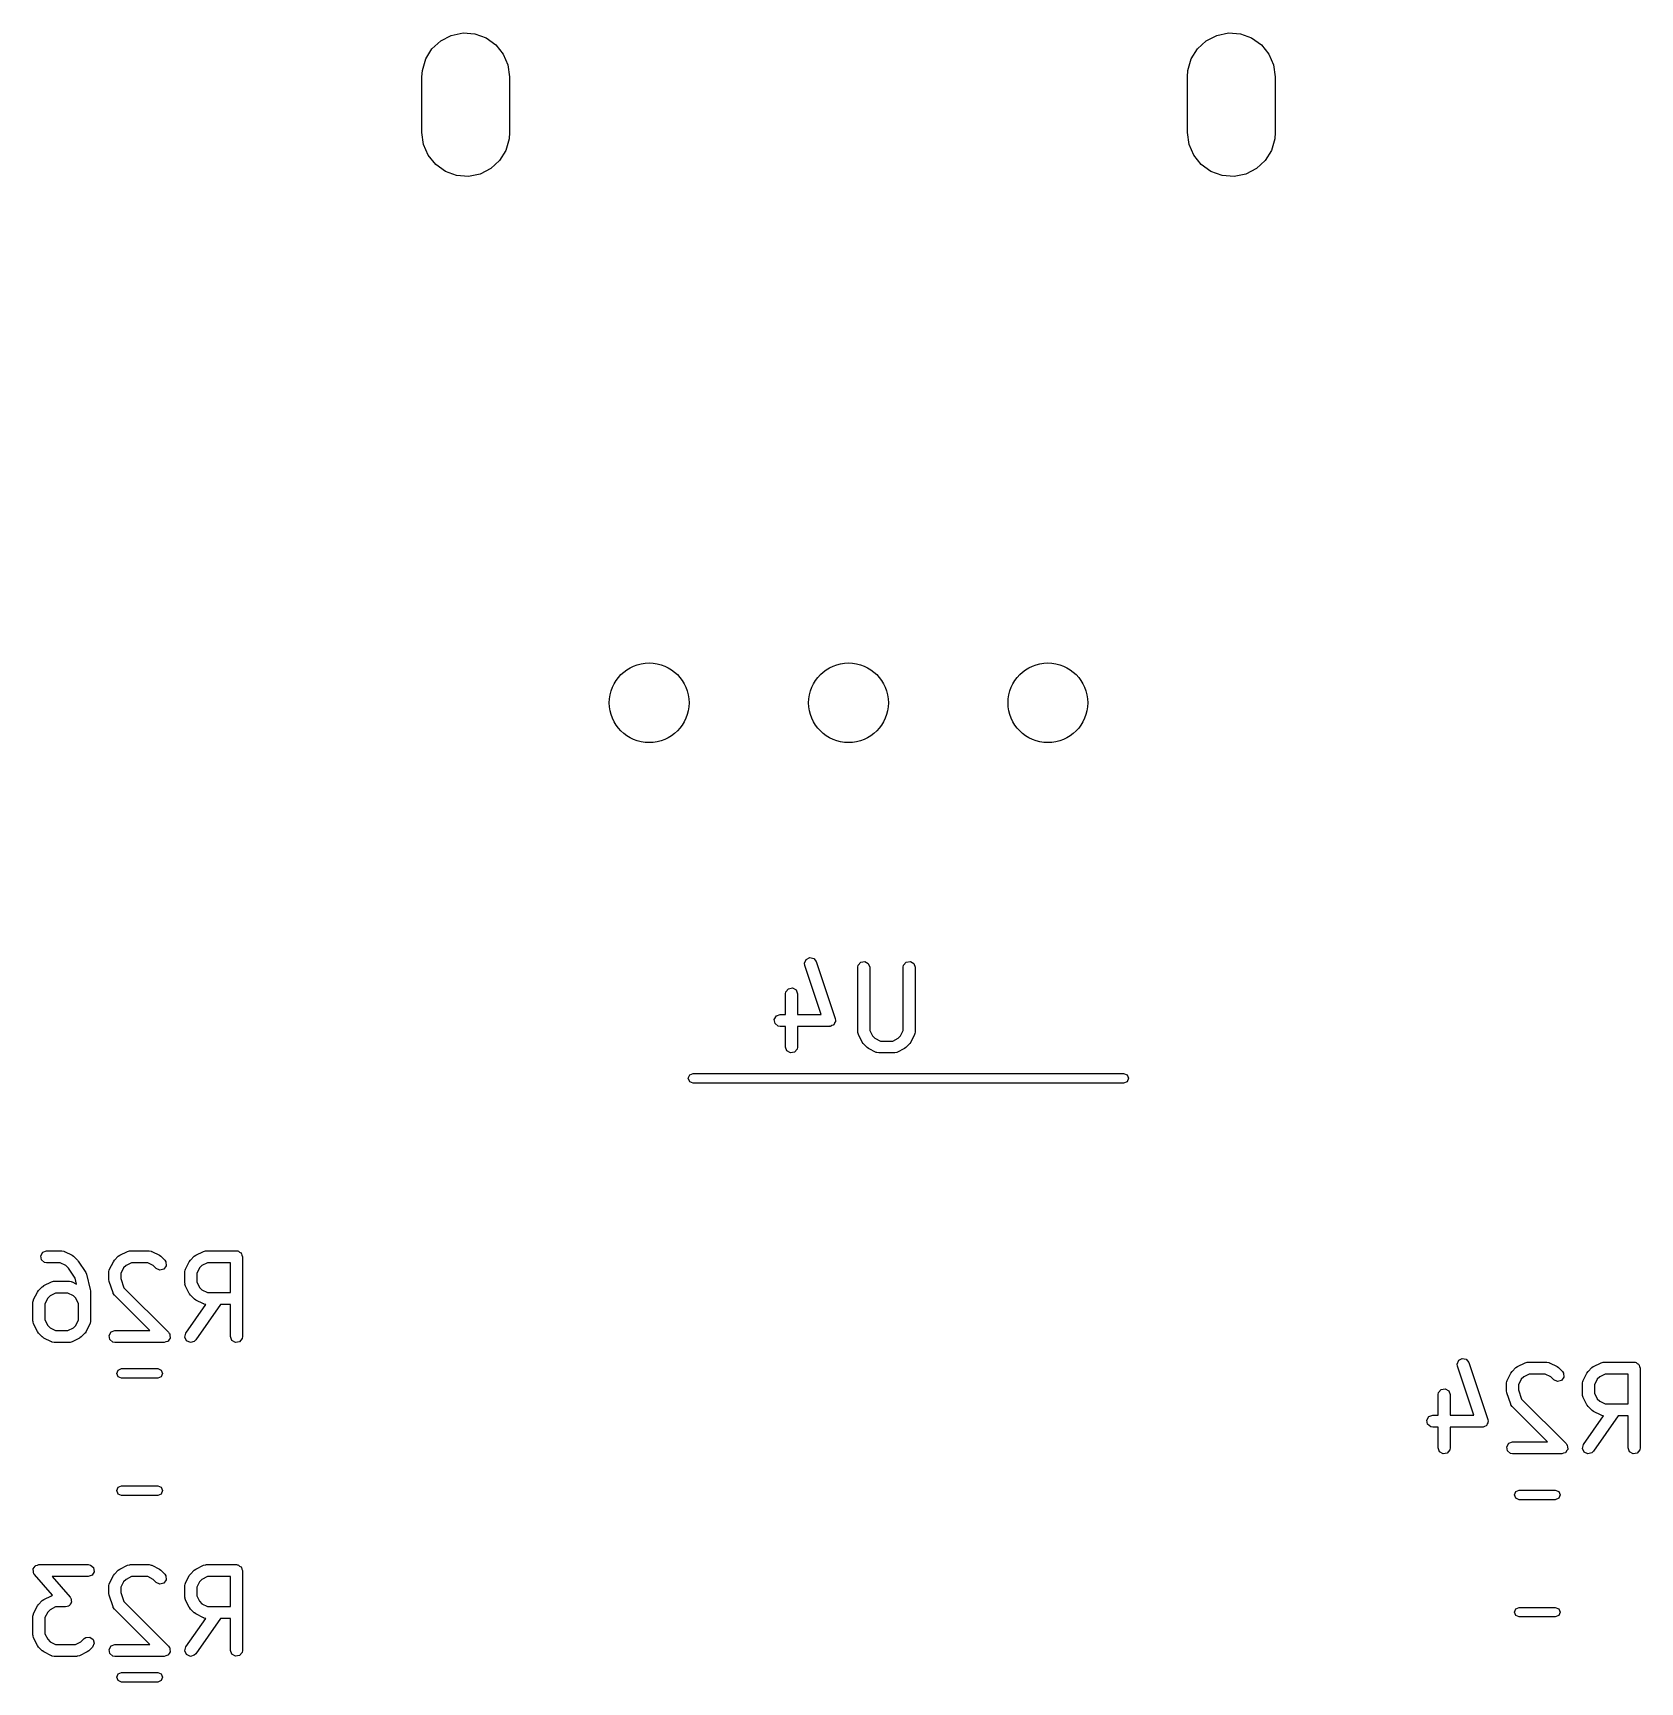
# Model space of a CAD drawing. Extents: x 84 to 124, y -233 to -38.
# Drawn here: x 93.91 to 114.06, y -58.64 to -37.97 of the extents above; entities that cross this region are included whole.
import ezdxf

# ---------------------------------------------------------------- set-up
doc = ezdxf.new("R2010")
doc.units = 0
doc.layers.add('BLACK', color=7, linetype='CONTINUOUS')

msp = doc.modelspace()

# ---------------------------------------------------------------- linework, layer by layer
at = {"layer": 'BLACK', "linetype": 'CONTINUOUS'}
for p, q in [((99.0261, -38.0634), (99.1591, -37.9956)), ((99.1591, -37.9956), (99.3055, -37.9661)), ((99.3055, -37.9661), (99.4544, -37.977)), ((99.4544, -37.977), (99.5948, -38.0276)), ((99.5948, -38.0276), (99.7165, -38.1141)), ((108.626, -38.0634), (108.759, -37.9956)), ((108.759, -37.9956), (108.905, -37.9661)), ((108.905, -37.9661), (109.054, -37.977)), ((109.054, -37.977), (109.195, -38.0276)), ((109.195, -38.0276), (109.317, -38.1141)), ((98.8375, -38.2913), (98.9162, -38.1644)), ((98.9162, -38.1644), (99.0261, -38.0634)), ((99.7165, -38.1141), (99.8104, -38.2301)), ((99.8104, -38.2301), (99.8697, -38.3671)), ((108.438, -38.2913), (108.516, -38.1644)), ((108.516, -38.1644), (108.626, -38.0634)), ((109.317, -38.1141), (109.41, -38.2301)), ((109.41, -38.2301), (109.47, -38.3671)), ((98.79, -38.515), (98.7959, -38.4347)), ((98.7959, -38.4347), (98.8375, -38.2913)), ((99.8697, -38.3671), (99.89, -38.515)), ((108.39, -38.515), (108.396, -38.4347)), ((108.396, -38.4347), (108.438, -38.2913)), ((109.47, -38.3671), (109.49, -38.515)), ((98.79, -39.215), (98.79, -38.515)), ((99.89, -38.515), (99.89, -39.215)), ((108.39, -39.215), (108.39, -38.515)), ((109.49, -38.515), (109.49, -39.215)), ((98.8103, -39.3629), (98.79, -39.215)), ((99.89, -39.215), (99.8841, -39.2953)), ((108.41, -39.3629), (108.39, -39.215)), ((109.49, -39.215), (109.484, -39.2953)), ((98.8695, -39.4999), (98.8103, -39.3629)), ((99.8424, -39.4387), (99.7638, -39.5656)), ((99.8841, -39.2953), (99.8424, -39.4387)), ((108.47, -39.4999), (108.41, -39.3629)), ((109.442, -39.4387), (109.364, -39.5656)), ((109.484, -39.2953), (109.442, -39.4387)), ((98.9635, -39.6159), (98.8695, -39.4999)), ((99.0852, -39.7024), (98.9635, -39.6159)), ((99.6539, -39.6666), (99.5209, -39.7344)), ((99.7638, -39.5656), (99.6539, -39.6666)), ((108.563, -39.6159), (108.47, -39.4999)), ((108.685, -39.7024), (108.563, -39.6159)), ((109.254, -39.6666), (109.121, -39.7344)), ((109.364, -39.5656), (109.254, -39.6666)), ((99.2256, -39.753), (99.0852, -39.7024)), ((99.3745, -39.7639), (99.2256, -39.753)), ((99.5209, -39.7344), (99.3745, -39.7639)), ((108.826, -39.753), (108.685, -39.7024)), ((108.975, -39.7639), (108.826, -39.753)), ((109.121, -39.7344), (108.975, -39.7639)), ((103.589, -49.6317), (103.608, -49.584)), ((103.608, -49.584), (103.653, -49.5596)), ((103.653, -49.5596), (103.703, -49.5699)), ((103.703, -49.5699), (103.735, -49.61)), ((103.735, -49.61), (103.973, -50.3243)), ((104.26, -49.6557), (104.293, -49.6164)), ((104.293, -49.6164), (104.343, -49.6075)), ((104.343, -49.6075), (104.388, -49.6332)), ((104.831, -49.6557), (104.864, -49.6164)), ((104.864, -49.6164), (104.915, -49.6075)), ((104.915, -49.6075), (104.959, -49.6332)), ((103.593, -49.6575), (103.589, -49.6317)), ((103.798, -50.273), (103.593, -49.6575)), ((104.255, -49.6814), (104.26, -49.6557)), ((104.255, -50.4909), (104.255, -49.6814)), ((104.388, -49.6332), (104.405, -49.6814)), ((104.405, -49.6814), (104.405, -50.4732)), ((104.827, -49.6814), (104.831, -49.6557)), ((104.827, -50.4732), (104.827, -49.6814)), ((104.959, -49.6332), (104.977, -49.6814)), ((104.977, -49.6814), (104.977, -50.4909)), ((103.351, -50.0147), (103.355, -49.9891)), ((103.351, -50.273), (103.351, -50.0147)), ((103.355, -49.9891), (103.388, -49.9498)), ((103.388, -49.9498), (103.439, -49.9409)), ((103.439, -49.9409), (103.483, -49.9665)), ((103.483, -49.9665), (103.501, -50.0147)), ((103.501, -50.0147), (103.501, -50.273)), ((103.209, -50.335), (103.235, -50.2906)), ((103.218, -50.3855), (103.209, -50.335)), ((103.257, -50.4185), (103.218, -50.3855)), ((103.235, -50.2906), (103.283, -50.273)), ((103.283, -50.423), (103.257, -50.4185)), ((103.283, -50.273), (103.351, -50.273)), ((103.351, -50.423), (103.283, -50.423)), ((103.351, -50.6814), (103.351, -50.423)), ((103.501, -50.273), (103.798, -50.273)), ((103.902, -50.423), (103.501, -50.423)), ((103.501, -50.423), (103.501, -50.6814)), ((103.907, -50.4211), (103.902, -50.423)), ((103.913, -50.4222), (103.907, -50.4211)), ((103.931, -50.4125), (103.913, -50.4222)), ((103.95, -50.4055), (103.931, -50.4125)), ((103.953, -50.4005), (103.95, -50.4055)), ((103.958, -50.3978), (103.953, -50.4005)), ((103.966, -50.3788), (103.958, -50.3978)), ((103.976, -50.3611), (103.966, -50.3788)), ((103.973, -50.3243), (103.977, -50.3501)), ((103.977, -50.3501), (103.975, -50.3554)), ((103.975, -50.3554), (103.976, -50.3611)), ((104.257, -50.4951), (104.255, -50.4909)), ((104.256, -50.4995), (104.257, -50.4951)), ((104.263, -50.5244), (104.256, -50.4995)), ((104.311, -50.6197), (104.263, -50.5244)), ((104.312, -50.6208), (104.311, -50.6197)), ((104.325, -50.6392), (104.312, -50.6208)), ((104.373, -50.6868), (104.325, -50.6392)), ((104.405, -50.4732), (104.44, -50.5417)), ((104.44, -50.5417), (104.47, -50.5721)), ((104.47, -50.5721), (104.539, -50.6064)), ((104.539, -50.6064), (104.694, -50.6064)), ((104.694, -50.6064), (104.762, -50.5721)), ((104.762, -50.5721), (104.793, -50.5417)), ((104.793, -50.5417), (104.827, -50.4732)), ((104.907, -50.6392), (104.86, -50.6868)), ((104.908, -50.6377), (104.907, -50.6392)), ((104.921, -50.6197), (104.908, -50.6377)), ((104.969, -50.5244), (104.921, -50.6197)), ((104.972, -50.5166), (104.969, -50.52)), ((104.969, -50.52), (104.969, -50.5244)), ((104.977, -50.4909), (104.972, -50.5166)), ((103.368, -50.7296), (103.351, -50.6814)), ((103.413, -50.7552), (103.368, -50.7296)), ((103.463, -50.7463), (103.413, -50.7552)), ((103.496, -50.707), (103.463, -50.7463)), ((103.501, -50.6814), (103.496, -50.707)), ((104.374, -50.6875), (104.373, -50.6868)), ((104.392, -50.7008), (104.374, -50.6875)), ((104.487, -50.7485), (104.392, -50.7008)), ((104.492, -50.749), (104.487, -50.7485)), ((104.495, -50.7519), (104.492, -50.749)), ((104.521, -50.7564), (104.495, -50.7519)), ((104.711, -50.7564), (104.521, -50.7564)), ((104.716, -50.7548), (104.711, -50.7564)), ((104.72, -50.7559), (104.716, -50.7548)), ((104.745, -50.7485), (104.72, -50.7559)), ((104.84, -50.7008), (104.745, -50.7485)), ((104.841, -50.6997), (104.84, -50.7008)), ((104.86, -50.6868), (104.841, -50.6997)), ((102.13, -51.074), (102.148, -51.0316)), ((102.148, -51.1164), (102.13, -51.074)), ((102.148, -51.0316), (102.19, -51.014)), ((102.19, -51.014), (107.59, -51.014)), ((107.59, -51.014), (107.632, -51.0316)), ((107.632, -51.0316), (107.65, -51.074)), ((107.65, -51.074), (107.632, -51.1164)), ((102.19, -51.134), (102.148, -51.1164)), ((107.59, -51.134), (102.19, -51.134)), ((107.632, -51.1164), (107.59, -51.134)), ((94.0095, -53.2984), (94.0351, -53.2539)), ((94.0184, -53.3489), (94.0095, -53.2984)), ((94.0577, -53.3819), (94.0184, -53.3489)), ((94.0351, -53.2539), (94.0833, -53.2364)), ((94.0833, -53.2364), (94.2738, -53.2364)), ((94.2738, -53.2364), (94.2995, -53.2409)), ((94.2995, -53.2409), (94.3029, -53.2438)), ((94.3029, -53.2438), (94.3074, -53.2443)), ((94.3074, -53.2443), (94.4026, -53.2919)), ((94.4026, -53.2919), (94.4206, -53.3053)), ((94.4206, -53.3053), (94.4221, -53.306)), ((94.4221, -53.306), (94.4697, -53.3536)), ((94.9351, -53.3536), (94.9827, -53.306)), ((94.9827, -53.306), (95.001, -53.2931)), ((95.001, -53.2931), (95.0022, -53.2919)), ((95.0022, -53.2919), (95.0974, -53.2443)), ((95.0974, -53.2443), (95.1224, -53.2369)), ((95.1224, -53.2369), (95.1267, -53.2379)), ((95.1267, -53.2379), (95.131, -53.2364)), ((95.131, -53.2364), (95.369, -53.2364)), ((95.369, -53.2364), (95.3947, -53.2409)), ((95.3947, -53.2409), (95.3981, -53.2438)), ((95.3981, -53.2438), (95.4026, -53.2443)), ((95.4026, -53.2443), (95.4978, -53.2919)), ((95.4978, -53.2919), (95.5158, -53.3053)), ((95.5158, -53.3053), (95.5173, -53.306)), ((95.5173, -53.306), (95.5649, -53.3536)), ((95.8874, -53.3536), (95.9351, -53.306)), ((95.9351, -53.306), (95.9534, -53.2931)), ((95.9534, -53.2931), (95.9546, -53.2919)), ((95.9546, -53.2919), (96.0498, -53.2443)), ((96.0498, -53.2443), (96.0748, -53.2369)), ((96.0748, -53.2369), (96.0791, -53.2379)), ((96.0791, -53.2379), (96.0833, -53.2364)), ((96.0833, -53.2364), (96.4643, -53.2364)), ((96.4643, -53.2364), (96.474, -53.2381)), ((96.474, -53.2381), (96.4773, -53.2375)), ((96.4773, -53.2375), (96.4802, -53.2392)), ((96.4802, -53.2392), (96.4899, -53.2409)), ((96.4899, -53.2409), (96.5049, -53.2534)), ((96.5049, -53.2534), (96.5217, -53.2632)), ((96.5217, -53.2632), (96.5241, -53.2695)), ((96.5241, -53.2695), (96.5292, -53.2739)), ((96.5292, -53.2739), (96.5326, -53.2931)), ((96.5326, -53.2931), (96.5393, -53.3114)), ((96.5393, -53.3114), (96.5393, -54.3114)), ((94.0833, -53.3864), (94.0577, -53.3819)), ((94.2561, -53.3864), (94.0833, -53.3864)), ((94.3246, -53.4206), (94.2561, -53.3864)), ((94.3584, -53.4544), (94.3246, -53.4206)), ((94.4423, -53.5803), (94.3584, -53.4544)), ((94.4697, -53.3536), (94.4763, -53.3629)), ((94.4763, -53.3629), (94.4791, -53.365)), ((94.4791, -53.365), (94.5743, -53.5079)), ((94.5743, -53.5079), (94.5844, -53.5309)), ((94.5844, -53.5309), (94.5847, -53.5313)), ((94.5847, -53.5313), (94.6323, -53.7218)), ((94.8655, -53.5019), (94.87, -53.4762)), ((94.8655, -53.5971), (94.8655, -53.5019)), ((94.87, -53.4762), (94.8729, -53.4728)), ((94.8729, -53.4728), (94.8734, -53.4683)), ((94.8734, -53.4683), (94.921, -53.3731)), ((94.921, -53.3731), (94.9344, -53.3551)), ((94.9344, -53.3551), (94.9351, -53.3536)), ((95.0497, -53.451), (95.0155, -53.5196)), ((95.0155, -53.5196), (95.0155, -53.5849)), ((95.0801, -53.4206), (95.0497, -53.451)), ((95.1487, -53.3864), (95.0801, -53.4206)), ((95.3513, -53.3864), (95.1487, -53.3864)), ((95.4199, -53.4206), (95.3513, -53.3864)), ((95.4589, -53.4597), (95.4199, -53.4206)), ((95.5054, -53.4813), (95.4589, -53.4597)), ((95.5549, -53.4681), (95.5054, -53.4813)), ((95.5843, -53.426), (95.5549, -53.4681)), ((95.5649, -53.3536), (95.5799, -53.3749)), ((95.5799, -53.3749), (95.5843, -53.426)), ((95.8179, -53.5019), (95.8224, -53.4762)), ((95.8179, -53.6447), (95.8179, -53.5019)), ((95.8224, -53.4762), (95.8253, -53.4728)), ((95.8253, -53.4728), (95.8258, -53.4683)), ((95.8258, -53.4683), (95.8734, -53.3731)), ((95.8734, -53.3731), (95.8868, -53.3551)), ((95.8868, -53.3551), (95.8874, -53.3536)), ((96.0021, -53.451), (95.9679, -53.5196)), ((95.9679, -53.5196), (95.9679, -53.627)), ((96.0325, -53.4206), (96.0021, -53.451)), ((96.101, -53.3864), (96.0325, -53.4206)), ((96.3893, -53.3864), (96.101, -53.3864)), ((96.3893, -53.7602), (96.3893, -53.3864)), ((93.921, -53.8493), (93.9686, -53.754)), ((93.9686, -53.754), (93.982, -53.736)), ((93.982, -53.736), (93.9827, -53.7345)), ((93.9827, -53.7345), (94.0303, -53.6869)), ((94.0303, -53.6869), (94.0487, -53.6741)), ((94.0487, -53.6741), (94.0498, -53.6729)), ((94.0498, -53.6729), (94.145, -53.6253)), ((94.145, -53.6253), (94.17, -53.6178)), ((94.17, -53.6178), (94.1744, -53.6189)), ((94.1744, -53.6189), (94.1786, -53.6173)), ((94.1786, -53.6173), (94.369, -53.6173)), ((94.369, -53.6173), (94.3947, -53.6219)), ((94.3947, -53.6219), (94.3981, -53.6247)), ((94.3981, -53.6247), (94.4026, -53.6253)), ((94.4026, -53.6253), (94.4608, -53.6544)), ((94.4608, -53.6544), (94.4423, -53.5803)), ((94.6323, -53.7218), (94.6333, -53.7367)), ((94.6333, -53.7367), (94.6345, -53.74)), ((94.6345, -53.74), (94.6345, -54.1209)), ((94.866, -53.5986), (94.8655, -53.5971)), ((94.8693, -53.6208), (94.866, -53.5986)), ((94.9169, -53.7637), (94.8693, -53.6208)), ((95.0155, -53.5849), (95.0536, -53.6994)), ((95.0536, -53.6994), (95.6126, -54.2583)), ((95.8194, -53.6489), (95.8179, -53.6447)), ((95.8183, -53.6533), (95.8194, -53.6489)), ((95.8258, -53.6783), (95.8183, -53.6533)), ((95.8734, -53.7735), (95.8258, -53.6783)), ((95.9679, -53.627), (96.0021, -53.6955)), ((96.0021, -53.6955), (96.0325, -53.7259)), ((96.0325, -53.7259), (96.101, -53.7602)), ((96.101, -53.7602), (96.3893, -53.7602)), ((93.9131, -53.8828), (93.9176, -53.8572)), ((93.9131, -54.1209), (93.9131, -53.8828)), ((93.9176, -53.8572), (93.9205, -53.8537)), ((93.9205, -53.8537), (93.921, -53.8493)), ((94.0974, -53.832), (94.0631, -53.9005)), ((94.0631, -53.9005), (94.0631, -54.1032)), ((94.1278, -53.8016), (94.0974, -53.832)), ((94.1963, -53.7673), (94.1278, -53.8016)), ((94.3513, -53.7673), (94.1963, -53.7673)), ((94.4199, -53.8016), (94.3513, -53.7673)), ((94.4503, -53.832), (94.4199, -53.8016)), ((94.4845, -53.9005), (94.4503, -53.832)), ((94.4845, -54.1032), (94.4845, -53.9005)), ((94.9197, -53.7672), (94.9169, -53.7637)), ((94.9201, -53.7716), (94.9197, -53.7672)), ((94.9351, -53.793), (94.9201, -53.7716)), ((95.3785, -54.2364), (94.9351, -53.793)), ((95.8314, -54.2684), (96.0823, -53.91)), ((95.8746, -53.7746), (95.8734, -53.7735)), ((95.8874, -53.793), (95.8746, -53.7746)), ((95.9351, -53.8406), (95.8874, -53.793)), ((95.9365, -53.8413), (95.9351, -53.8406)), ((95.9546, -53.8547), (95.9365, -53.8413)), ((96.2652, -53.9102), (95.9543, -54.3544)), ((96.0498, -53.9023), (95.9546, -53.8547)), ((96.0542, -53.9028), (96.0498, -53.9023)), ((96.0577, -53.9057), (96.0542, -53.9028)), ((96.0823, -53.91), (96.0577, -53.9057)), ((96.3893, -53.9102), (96.2652, -53.9102)), ((96.3893, -54.3114), (96.3893, -53.9102)), ((93.9146, -54.1251), (93.9131, -54.1209)), ((93.9136, -54.1295), (93.9146, -54.1251)), ((93.921, -54.1544), (93.9136, -54.1295)), ((93.9686, -54.2497), (93.921, -54.1544)), ((94.0631, -54.1032), (94.0974, -54.1717)), ((94.0974, -54.1717), (94.1278, -54.2021)), ((94.4199, -54.2021), (94.4503, -54.1717)), ((94.4503, -54.1717), (94.4845, -54.1032)), ((94.6266, -54.1544), (94.579, -54.2497)), ((94.6271, -54.15), (94.6266, -54.1544)), ((94.63, -54.1466), (94.6271, -54.15)), ((94.6345, -54.1209), (94.63, -54.1466)), ((93.9698, -54.2508), (93.9686, -54.2497)), ((93.9827, -54.2692), (93.9698, -54.2508)), ((94.0303, -54.3168), (93.9827, -54.2692)), ((94.0318, -54.3175), (94.0303, -54.3168)), ((94.0498, -54.3308), (94.0318, -54.3175)), ((94.145, -54.3785), (94.0498, -54.3308)), ((94.1278, -54.2021), (94.1963, -54.2364)), ((94.1495, -54.379), (94.145, -54.3785)), ((94.1529, -54.3819), (94.1495, -54.379)), ((94.1786, -54.3864), (94.1529, -54.3819)), ((94.1963, -54.2364), (94.3513, -54.2364)), ((94.3513, -54.2364), (94.4199, -54.2021)), ((94.4026, -54.3785), (94.3776, -54.3859)), ((94.4978, -54.3308), (94.4026, -54.3785)), ((94.499, -54.3297), (94.4978, -54.3308)), ((94.5173, -54.3168), (94.499, -54.3297)), ((94.5649, -54.2692), (94.5173, -54.3168)), ((94.5656, -54.2677), (94.5649, -54.2692)), ((94.579, -54.2497), (94.5656, -54.2677)), ((94.8666, -54.2984), (94.8923, -54.2539)), ((94.8755, -54.3489), (94.8666, -54.2984)), ((94.9148, -54.3819), (94.8755, -54.3489)), ((94.8923, -54.2539), (94.9405, -54.2364)), ((94.9405, -54.3864), (94.9148, -54.3819)), ((94.9405, -54.2364), (95.3785, -54.2364)), ((95.5807, -54.3787), (95.5595, -54.3864)), ((95.6025, -54.3728), (95.5807, -54.3787)), ((95.6045, -54.37), (95.6025, -54.3728)), ((95.6077, -54.3688), (95.6045, -54.37)), ((95.619, -54.3493), (95.6077, -54.3688)), ((95.6126, -54.2583), (95.6219, -54.2718)), ((95.632, -54.3308), (95.619, -54.3493)), ((95.6219, -54.2718), (95.6245, -54.2739)), ((95.6245, -54.2739), (95.6248, -54.2759)), ((95.6248, -54.2759), (95.6275, -54.2797)), ((95.6275, -54.2797), (95.6295, -54.3022)), ((95.6295, -54.3022), (95.6334, -54.3244)), ((95.6334, -54.3244), (95.6317, -54.3274)), ((95.6317, -54.3274), (95.632, -54.3308)), ((95.8181, -54.3179), (95.8314, -54.2684)), ((95.8398, -54.3644), (95.8181, -54.3179)), ((95.8863, -54.3861), (95.8398, -54.3644)), ((95.9359, -54.3728), (95.8863, -54.3861)), ((95.9543, -54.3544), (95.9359, -54.3728)), ((96.4068, -54.3596), (96.3893, -54.3114)), ((96.4513, -54.3852), (96.4068, -54.3596)), ((96.5018, -54.3763), (96.4513, -54.3852)), ((96.5348, -54.337), (96.5018, -54.3763)), ((96.5393, -54.3114), (96.5348, -54.337)), ((94.369, -54.3864), (94.1786, -54.3864)), ((94.3733, -54.3848), (94.369, -54.3864)), ((94.3776, -54.3859), (94.3733, -54.3848)), ((95.5595, -54.3864), (94.9405, -54.3864)), ((111.791, -54.61), (111.836, -54.5856)), ((111.836, -54.5856), (111.887, -54.5959)), ((94.9629, -54.774), (94.9805, -54.7316)), ((94.9805, -54.8164), (94.9629, -54.774)), ((94.9805, -54.7316), (95.0229, -54.714)), ((95.0229, -54.714), (95.4771, -54.714)), ((95.4771, -54.714), (95.5195, -54.7316)), ((95.5195, -54.7316), (95.5371, -54.774)), ((95.5371, -54.774), (95.5195, -54.8164)), ((111.772, -54.6577), (111.791, -54.61)), ((111.776, -54.6835), (111.772, -54.6577)), ((111.981, -55.299), (111.776, -54.6835)), ((111.887, -54.5959), (111.919, -54.636)), ((111.919, -54.636), (112.157, -55.3503)), ((112.399, -54.8643), (112.447, -54.7691)), ((112.447, -54.7691), (112.46, -54.7511)), ((112.46, -54.7511), (112.461, -54.7496)), ((112.461, -54.7496), (112.509, -54.702)), ((112.509, -54.702), (112.527, -54.6891)), ((112.527, -54.6891), (112.528, -54.6879)), ((112.528, -54.6879), (112.623, -54.6403)), ((112.675, -54.7824), (112.606, -54.8166)), ((112.623, -54.6403), (112.648, -54.6329)), ((112.648, -54.6329), (112.653, -54.6339)), ((112.653, -54.6339), (112.657, -54.6324)), ((112.657, -54.6324), (112.895, -54.6324)), ((112.877, -54.7824), (112.675, -54.7824)), ((112.946, -54.8166), (112.877, -54.7824)), ((112.895, -54.6324), (112.921, -54.6369)), ((112.921, -54.6369), (112.924, -54.6398)), ((112.924, -54.6398), (112.929, -54.6403)), ((112.929, -54.6403), (113.024, -54.6879)), ((113.024, -54.6879), (113.042, -54.7013)), ((113.042, -54.7013), (113.043, -54.702)), ((113.043, -54.702), (113.091, -54.7496)), ((113.091, -54.7496), (113.106, -54.7709)), ((113.106, -54.7709), (113.11, -54.822)), ((113.352, -54.8643), (113.399, -54.7691)), ((113.399, -54.7691), (113.413, -54.7511)), ((113.413, -54.7496), (113.461, -54.702)), ((113.413, -54.7511), (113.413, -54.7496)), ((113.461, -54.702), (113.479, -54.6891)), ((113.479, -54.6891), (113.481, -54.6879)), ((113.481, -54.6879), (113.576, -54.6403)), ((113.627, -54.7824), (113.559, -54.8166)), ((113.576, -54.6403), (113.601, -54.6329)), ((113.601, -54.6329), (113.605, -54.6339)), ((113.605, -54.6339), (113.609, -54.6324)), ((113.609, -54.6324), (113.99, -54.6324)), ((113.915, -54.7824), (113.627, -54.7824)), ((113.915, -55.1562), (113.915, -54.7824)), ((113.99, -54.6324), (114, -54.6341)), ((114, -54.6341), (114.003, -54.6335)), ((114.003, -54.6335), (114.006, -54.6352)), ((114.006, -54.6352), (114.016, -54.6369)), ((114.016, -54.6369), (114.031, -54.6494)), ((114.031, -54.6494), (114.048, -54.6592)), ((114.048, -54.6592), (114.05, -54.6655)), ((114.05, -54.6655), (114.055, -54.6699)), ((114.055, -54.6699), (114.059, -54.6891)), ((114.059, -54.6891), (114.065, -54.7074)), ((114.065, -54.7074), (114.065, -55.7074)), ((95.0229, -54.834), (94.9805, -54.8164)), ((95.4771, -54.834), (95.0229, -54.834)), ((95.5195, -54.8164), (95.4771, -54.834)), ((111.539, -55.0151), (111.572, -54.9758)), ((111.572, -54.9758), (111.622, -54.9669)), ((111.622, -54.9669), (111.667, -54.9925)), ((111.667, -54.9925), (111.684, -55.0407)), ((112.391, -54.8979), (112.396, -54.8722)), ((112.391, -54.9931), (112.391, -54.8979)), ((112.392, -54.9946), (112.391, -54.9931)), ((112.395, -55.0168), (112.392, -54.9946)), ((112.396, -54.8722), (112.399, -54.8688)), ((112.399, -54.8688), (112.399, -54.8643)), ((112.576, -54.847), (112.541, -54.9156)), ((112.541, -54.9156), (112.541, -54.9809)), ((112.541, -54.9809), (112.58, -55.0954)), ((112.606, -54.8166), (112.576, -54.847)), ((112.985, -54.8557), (112.946, -54.8166)), ((113.031, -54.8773), (112.985, -54.8557)), ((113.081, -54.8641), (113.031, -54.8773)), ((113.11, -54.822), (113.081, -54.8641)), ((113.344, -54.8979), (113.348, -54.8722)), ((113.344, -55.0407), (113.344, -54.8979)), ((113.348, -54.8722), (113.351, -54.8688)), ((113.351, -54.8688), (113.352, -54.8643)), ((113.528, -54.847), (113.494, -54.9156)), ((113.494, -54.9156), (113.494, -55.023)), ((113.559, -54.8166), (113.528, -54.847)), ((111.534, -55.0407), (111.539, -55.0151)), ((111.534, -55.299), (111.534, -55.0407)), ((111.684, -55.0407), (111.684, -55.299)), ((112.443, -55.1597), (112.395, -55.0168)), ((112.446, -55.1632), (112.443, -55.1597)), ((112.446, -55.1676), (112.446, -55.1632)), ((112.461, -55.189), (112.446, -55.1676)), ((112.904, -55.6324), (112.461, -55.189)), ((112.58, -55.0954), (113.139, -55.6543)), ((113.345, -55.0449), (113.344, -55.0407)), ((113.344, -55.0493), (113.345, -55.0449)), ((113.352, -55.0743), (113.344, -55.0493)), ((113.399, -55.1695), (113.352, -55.0743)), ((113.401, -55.1706), (113.399, -55.1695)), ((113.413, -55.189), (113.401, -55.1706)), ((113.461, -55.2366), (113.413, -55.189)), ((113.494, -55.023), (113.528, -55.0915)), ((113.528, -55.0915), (113.559, -55.1219)), ((113.559, -55.1219), (113.627, -55.1562)), ((113.627, -55.1562), (113.915, -55.1562)), ((111.393, -55.361), (111.418, -55.3166)), ((111.402, -55.4115), (111.393, -55.361)), ((111.441, -55.4445), (111.402, -55.4115)), ((111.418, -55.3166), (111.466, -55.299)), ((111.466, -55.299), (111.534, -55.299)), ((111.684, -55.299), (111.981, -55.299)), ((112.149, -55.4048), (112.142, -55.4238)), ((112.159, -55.3871), (112.149, -55.4048)), ((112.157, -55.3503), (112.16, -55.3761)), ((112.16, -55.3761), (112.158, -55.3814)), ((112.158, -55.3814), (112.159, -55.3871)), ((113.357, -55.6644), (113.608, -55.306)), ((113.463, -55.2373), (113.461, -55.2366)), ((113.481, -55.2507), (113.463, -55.2373)), ((113.791, -55.3062), (113.48, -55.7504)), ((113.576, -55.2983), (113.481, -55.2507)), ((113.58, -55.2988), (113.576, -55.2983)), ((113.584, -55.3017), (113.58, -55.2988)), ((113.608, -55.306), (113.584, -55.3017)), ((113.915, -55.3062), (113.791, -55.3062)), ((113.915, -55.7074), (113.915, -55.3062)), ((111.466, -55.449), (111.441, -55.4445)), ((111.534, -55.449), (111.466, -55.449)), ((111.534, -55.7074), (111.534, -55.449)), ((112.086, -55.449), (111.684, -55.449)), ((111.684, -55.449), (111.684, -55.7074)), ((112.091, -55.4471), (112.086, -55.449)), ((112.097, -55.4482), (112.091, -55.4471)), ((112.115, -55.4385), (112.097, -55.4482)), ((112.134, -55.4315), (112.115, -55.4385)), ((112.137, -55.4265), (112.134, -55.4315)), ((112.142, -55.4238), (112.137, -55.4265)), ((111.552, -55.7556), (111.534, -55.7074)), ((111.596, -55.7812), (111.552, -55.7556)), ((111.647, -55.7723), (111.596, -55.7812)), ((111.68, -55.733), (111.647, -55.7723)), ((111.684, -55.7074), (111.68, -55.733)), ((112.393, -55.6944), (112.418, -55.6499)), ((112.402, -55.7449), (112.393, -55.6944)), ((112.441, -55.7779), (112.402, -55.7449)), ((112.418, -55.6499), (112.466, -55.6324)), ((112.466, -55.7824), (112.441, -55.7779)), ((112.466, -55.6324), (112.904, -55.6324)), ((113.086, -55.7824), (112.466, -55.7824)), ((113.107, -55.7747), (113.086, -55.7824)), ((113.129, -55.7688), (113.107, -55.7747)), ((113.131, -55.766), (113.129, -55.7688)), ((113.134, -55.7648), (113.131, -55.766)), ((113.145, -55.7453), (113.134, -55.7648)), ((113.139, -55.6543), (113.148, -55.6678)), ((113.158, -55.7268), (113.145, -55.7453)), ((113.148, -55.6678), (113.15, -55.6699)), ((113.15, -55.6699), (113.151, -55.6719)), ((113.151, -55.6719), (113.153, -55.6757)), ((113.153, -55.6757), (113.155, -55.6982)), ((113.155, -55.6982), (113.159, -55.7204)), ((113.159, -55.7204), (113.158, -55.7234)), ((113.158, -55.7234), (113.158, -55.7268)), ((113.344, -55.7139), (113.357, -55.6644)), ((113.366, -55.7604), (113.344, -55.7139)), ((113.412, -55.7821), (113.366, -55.7604)), ((113.462, -55.7688), (113.412, -55.7821)), ((113.48, -55.7504), (113.462, -55.7688)), ((113.933, -55.7556), (113.915, -55.7074)), ((113.977, -55.7812), (113.933, -55.7556)), ((114.028, -55.7723), (113.977, -55.7812)), ((114.061, -55.733), (114.028, -55.7723)), ((114.065, -55.7074), (114.061, -55.733)), ((94.9629, -56.244), (94.9805, -56.2016)), ((94.9805, -56.2016), (95.0229, -56.184)), ((95.0229, -56.184), (95.4771, -56.184)), ((95.4771, -56.184), (95.5195, -56.2016)), ((95.5195, -56.2016), (95.5371, -56.244)), ((112.507, -56.2556), (112.549, -56.238)), ((112.549, -56.238), (113.003, -56.238)), ((113.003, -56.238), (113.045, -56.2556)), ((94.9805, -56.2864), (94.9629, -56.244)), ((95.0229, -56.304), (94.9805, -56.2864)), ((95.4771, -56.304), (95.0229, -56.304)), ((95.5195, -56.2864), (95.4771, -56.304)), ((95.5371, -56.244), (95.5195, -56.2864)), ((112.489, -56.298), (112.507, -56.2556)), ((112.507, -56.3404), (112.489, -56.298)), ((112.549, -56.358), (112.507, -56.3404)), ((113.003, -56.358), (112.549, -56.358)), ((113.045, -56.3404), (113.003, -56.358)), ((113.045, -56.2556), (113.063, -56.298)), ((113.063, -56.298), (113.045, -56.3404)), ((93.9142, -57.2344), (93.9172, -57.2292)), ((93.9177, -57.2543), (93.9142, -57.2344)), ((93.9171, -57.2232), (93.9298, -57.2074)), ((93.9172, -57.2292), (93.9171, -57.2232)), ((93.9182, -57.2745), (93.9177, -57.2543)), ((93.9226, -57.2818), (93.9182, -57.2745)), ((93.9298, -57.2074), (93.9399, -57.1899)), ((93.9399, -57.1899), (93.9455, -57.1879)), ((93.9455, -57.1879), (93.9493, -57.1832)), ((93.9493, -57.1832), (93.9691, -57.1793)), ((93.9691, -57.1793), (93.9881, -57.1724)), ((93.9881, -57.1724), (94.6071, -57.1724)), ((94.6071, -57.1724), (94.6328, -57.1769)), ((94.6328, -57.1769), (94.6721, -57.2099)), ((94.681, -57.2604), (94.6554, -57.3048)), ((94.6721, -57.2099), (94.681, -57.2604)), ((94.9351, -57.2896), (94.9827, -57.242)), ((94.9827, -57.242), (95.001, -57.2291)), ((95.001, -57.2291), (95.0022, -57.2279)), ((95.0022, -57.2279), (95.0974, -57.1803)), ((95.0974, -57.1803), (95.1224, -57.1729)), ((95.1224, -57.1729), (95.1267, -57.1739)), ((95.1267, -57.1739), (95.131, -57.1724)), ((95.131, -57.1724), (95.369, -57.1724)), ((95.369, -57.1724), (95.3947, -57.1769)), ((95.3947, -57.1769), (95.3981, -57.1798)), ((95.3981, -57.1798), (95.4026, -57.1803)), ((95.4026, -57.1803), (95.4978, -57.2279)), ((95.4978, -57.2279), (95.5158, -57.2413)), ((95.5158, -57.2413), (95.5173, -57.242)), ((95.5173, -57.242), (95.5649, -57.2896)), ((95.8874, -57.2896), (95.9351, -57.242)), ((95.9351, -57.242), (95.9534, -57.2291)), ((95.9534, -57.2291), (95.9546, -57.2279)), ((95.9546, -57.2279), (96.0498, -57.1803)), ((96.0498, -57.1803), (96.0748, -57.1729)), ((96.0748, -57.1729), (96.0791, -57.1739)), ((96.0791, -57.1739), (96.0833, -57.1724)), ((96.0833, -57.1724), (96.4643, -57.1724)), ((96.4643, -57.1724), (96.474, -57.1741)), ((96.474, -57.1741), (96.4773, -57.1735)), ((96.4773, -57.1735), (96.4802, -57.1752)), ((96.4802, -57.1752), (96.4899, -57.1769)), ((96.4899, -57.1769), (96.5049, -57.1894)), ((96.5049, -57.1894), (96.5217, -57.1992)), ((96.5217, -57.1992), (96.5241, -57.2055)), ((96.5241, -57.2055), (96.5292, -57.2099)), ((96.5292, -57.2099), (96.5326, -57.2291)), ((96.5326, -57.2291), (96.5393, -57.2474)), ((96.5393, -57.2474), (96.5393, -58.2474)), ((93.9231, -57.2849), (93.9226, -57.2818)), ((93.9258, -57.2871), (93.9231, -57.2849)), ((93.9317, -57.2968), (93.9258, -57.2871)), ((94.1593, -57.557), (93.9317, -57.2968)), ((94.6071, -57.3224), (94.1534, -57.3224)), ((94.1534, -57.3224), (94.3779, -57.5789)), ((94.6554, -57.3048), (94.6071, -57.3224)), ((94.8655, -57.4379), (94.87, -57.4122)), ((94.8655, -57.5331), (94.8655, -57.4379)), ((94.87, -57.4122), (94.8729, -57.4088)), ((94.8729, -57.4088), (94.8734, -57.4043)), ((94.8734, -57.4043), (94.921, -57.3091)), ((94.921, -57.3091), (94.9344, -57.2911)), ((94.9344, -57.2911), (94.9351, -57.2896)), ((95.0497, -57.387), (95.0155, -57.4556)), ((95.0155, -57.4556), (95.0155, -57.5209)), ((95.0801, -57.3566), (95.0497, -57.387)), ((95.1487, -57.3224), (95.0801, -57.3566)), ((95.3513, -57.3224), (95.1487, -57.3224)), ((95.4199, -57.3566), (95.3513, -57.3224)), ((95.4589, -57.3957), (95.4199, -57.3566)), ((95.5054, -57.4173), (95.4589, -57.3957)), ((95.5549, -57.4041), (95.5054, -57.4173)), ((95.5843, -57.362), (95.5549, -57.4041)), ((95.5649, -57.2896), (95.5799, -57.3109)), ((95.5799, -57.3109), (95.5843, -57.362)), ((95.8179, -57.4379), (95.8224, -57.4122)), ((95.8179, -57.5807), (95.8179, -57.4379)), ((95.8224, -57.4122), (95.8253, -57.4088)), ((95.8253, -57.4088), (95.8258, -57.4043)), ((95.8258, -57.4043), (95.8734, -57.3091)), ((95.8734, -57.3091), (95.8868, -57.2911)), ((95.8868, -57.2911), (95.8874, -57.2896)), ((96.0021, -57.387), (95.9679, -57.4556)), ((95.9679, -57.4556), (95.9679, -57.563)), ((96.0325, -57.3566), (96.0021, -57.387)), ((96.101, -57.3224), (96.0325, -57.3566)), ((96.3893, -57.3224), (96.101, -57.3224)), ((96.3893, -57.6962), (96.3893, -57.3224)), ((93.921, -57.7853), (93.9686, -57.69)), ((93.9686, -57.69), (93.982, -57.672)), ((93.982, -57.672), (93.9827, -57.6705)), ((93.9827, -57.6705), (94.0303, -57.6229)), ((94.0303, -57.6229), (94.0487, -57.6101)), ((94.0487, -57.6101), (94.0498, -57.6089)), ((94.0498, -57.6089), (94.145, -57.5613)), ((94.145, -57.5613), (94.1593, -57.557)), ((94.364, -57.6878), (94.3603, -57.6925)), ((94.3696, -57.6858), (94.364, -57.6878)), ((94.3797, -57.6683), (94.3696, -57.6858)), ((94.3779, -57.5789), (94.3837, -57.5886)), ((94.3924, -57.6525), (94.3797, -57.6683)), ((94.3837, -57.5886), (94.3864, -57.5908)), ((94.3864, -57.5908), (94.3869, -57.5939)), ((94.3869, -57.5939), (94.3914, -57.6012)), ((94.3914, -57.6012), (94.3918, -57.6214)), ((94.3918, -57.6214), (94.3953, -57.6414)), ((94.3953, -57.6414), (94.3923, -57.6465)), ((94.3923, -57.6465), (94.3924, -57.6525)), ((94.866, -57.5346), (94.8655, -57.5331)), ((94.8693, -57.5568), (94.866, -57.5346)), ((94.9169, -57.6997), (94.8693, -57.5568)), ((95.0155, -57.5209), (95.0536, -57.6354)), ((95.0536, -57.6354), (95.6126, -58.1943)), ((95.8194, -57.5849), (95.8179, -57.5807)), ((95.8183, -57.5893), (95.8194, -57.5849)), ((95.8258, -57.6143), (95.8183, -57.5893)), ((95.8734, -57.7095), (95.8258, -57.6143)), ((95.9679, -57.563), (96.0021, -57.6315)), ((96.0021, -57.6315), (96.0325, -57.6619)), ((96.0325, -57.6619), (96.101, -57.6962)), ((93.9131, -57.8188), (93.9176, -57.7932)), ((93.9131, -58.0569), (93.9131, -57.8188)), ((93.9176, -57.7932), (93.9205, -57.7897)), ((93.9205, -57.7897), (93.921, -57.7853)), ((94.0974, -57.768), (94.0631, -57.8365)), ((94.0631, -57.8365), (94.0631, -58.0392)), ((94.1278, -57.7376), (94.0974, -57.768)), ((94.1963, -57.7033), (94.1278, -57.7376)), ((94.3214, -57.7033), (94.1963, -57.7033)), ((94.3404, -57.6964), (94.3214, -57.7033)), ((94.3603, -57.6925), (94.3404, -57.6964)), ((94.9197, -57.7032), (94.9169, -57.6997)), ((94.9201, -57.7076), (94.9197, -57.7032)), ((94.9351, -57.729), (94.9201, -57.7076)), ((95.3785, -58.1724), (94.9351, -57.729)), ((95.8314, -58.2044), (96.0823, -57.846)), ((95.8746, -57.7106), (95.8734, -57.7095)), ((95.8874, -57.729), (95.8746, -57.7106)), ((95.9351, -57.7766), (95.8874, -57.729)), ((95.9365, -57.7773), (95.9351, -57.7766)), ((95.9546, -57.7907), (95.9365, -57.7773)), ((96.2652, -57.8462), (95.9543, -58.2904)), ((96.0498, -57.8383), (95.9546, -57.7907)), ((96.0542, -57.8388), (96.0498, -57.8383)), ((96.0577, -57.8417), (96.0542, -57.8388)), ((96.0823, -57.846), (96.0577, -57.8417)), ((96.101, -57.6962), (96.3893, -57.6962)), ((96.3893, -57.8462), (96.2652, -57.8462)), ((96.3893, -58.2474), (96.3893, -57.8462)), ((112.489, -57.768), (112.507, -57.7256)), ((112.507, -57.8104), (112.489, -57.768)), ((112.507, -57.7256), (112.549, -57.708)), ((112.549, -57.828), (112.507, -57.8104)), ((112.549, -57.708), (113.003, -57.708)), ((113.003, -57.828), (112.549, -57.828)), ((113.003, -57.708), (113.045, -57.7256)), ((113.045, -57.8104), (113.003, -57.828)), ((113.045, -57.7256), (113.063, -57.768)), ((113.063, -57.768), (113.045, -57.8104)), ((93.9146, -58.0611), (93.9131, -58.0569)), ((93.9136, -58.0655), (93.9146, -58.0611)), ((93.921, -58.0904), (93.9136, -58.0655)), ((93.9686, -58.1857), (93.921, -58.0904)), ((94.0631, -58.0392), (94.0974, -58.1077)), ((94.5151, -58.1381), (94.5541, -58.0991)), ((94.5541, -58.0991), (94.5754, -58.0842)), ((94.5754, -58.0842), (94.6266, -58.0797)), ((94.6266, -58.0797), (94.6686, -58.1091)), ((93.9698, -58.1868), (93.9686, -58.1857)), ((93.9827, -58.2052), (93.9698, -58.1868)), ((94.0303, -58.2528), (93.9827, -58.2052)), ((94.0318, -58.2535), (94.0303, -58.2528)), ((94.0498, -58.2668), (94.0318, -58.2535)), ((94.145, -58.3145), (94.0498, -58.2668)), ((94.0974, -58.1077), (94.1278, -58.1381)), ((94.1278, -58.1381), (94.1963, -58.1724)), ((94.1963, -58.1724), (94.4466, -58.1724)), ((94.4466, -58.1724), (94.5151, -58.1381)), ((94.5931, -58.2668), (94.4978, -58.3145)), ((94.5942, -58.2657), (94.5931, -58.2668)), ((94.6126, -58.2528), (94.5942, -58.2657)), ((94.6602, -58.2052), (94.6126, -58.2528)), ((94.6819, -58.1587), (94.6602, -58.2052)), ((94.6686, -58.1091), (94.6819, -58.1587)), ((94.8666, -58.2344), (94.8923, -58.1899)), ((94.8755, -58.2849), (94.8666, -58.2344)), ((94.9148, -58.3179), (94.8755, -58.2849)), ((94.8923, -58.1899), (94.9405, -58.1724)), ((94.9405, -58.1724), (95.3785, -58.1724)), ((95.6025, -58.3088), (95.5807, -58.3147)), ((95.6045, -58.306), (95.6025, -58.3088)), ((95.6077, -58.3048), (95.6045, -58.306)), ((95.619, -58.2853), (95.6077, -58.3048)), ((95.6126, -58.1943), (95.6219, -58.2078)), ((95.632, -58.2668), (95.619, -58.2853)), ((95.6219, -58.2078), (95.6245, -58.2099)), ((95.6245, -58.2099), (95.6248, -58.2119)), ((95.6248, -58.2119), (95.6275, -58.2157)), ((95.6275, -58.2157), (95.6295, -58.2382)), ((95.6295, -58.2382), (95.6334, -58.2604)), ((95.6334, -58.2604), (95.6317, -58.2634)), ((95.6317, -58.2634), (95.632, -58.2668)), ((95.8181, -58.2539), (95.8314, -58.2044)), ((95.8398, -58.3004), (95.8181, -58.2539)), ((95.8863, -58.3221), (95.8398, -58.3004)), ((95.9359, -58.3088), (95.8863, -58.3221)), ((95.9543, -58.2904), (95.9359, -58.3088)), ((96.4068, -58.2956), (96.3893, -58.2474)), ((96.4513, -58.3212), (96.4068, -58.2956)), ((96.5348, -58.273), (96.5018, -58.3123)), ((96.5393, -58.2474), (96.5348, -58.273)), ((94.1495, -58.315), (94.145, -58.3145)), ((94.1529, -58.3179), (94.1495, -58.315)), ((94.1786, -58.3224), (94.1529, -58.3179)), ((94.4643, -58.3224), (94.1786, -58.3224)), ((94.4685, -58.3208), (94.4643, -58.3224)), ((94.4729, -58.3219), (94.4685, -58.3208)), ((94.4978, -58.3145), (94.4729, -58.3219)), ((94.9405, -58.3224), (94.9148, -58.3179)), ((95.5595, -58.3224), (94.9405, -58.3224)), ((95.5807, -58.3147), (95.5595, -58.3224)), ((96.5018, -58.3123), (96.4513, -58.3212)), ((94.9629, -58.584), (94.9805, -58.5416)), ((94.9805, -58.6264), (94.9629, -58.584)), ((94.9805, -58.5416), (95.0229, -58.524)), ((95.0229, -58.644), (94.9805, -58.6264)), ((95.0229, -58.524), (95.4771, -58.524)), ((95.4771, -58.644), (95.0229, -58.644)), ((95.4771, -58.524), (95.5195, -58.5416)), ((95.5195, -58.6264), (95.4771, -58.644)), ((95.5195, -58.5416), (95.5371, -58.584)), ((95.5371, -58.584), (95.5195, -58.6264))]:
    msp.add_line(p, q, dxfattribs=at)
at = {"layer": 'BLACK'}
for centre in [(101.64, -46.365), (104.14, -46.365), (106.64, -46.365)]:
    msp.add_circle(centre, 0.5, dxfattribs=at)

doc.saveas('drawing.dxf')
